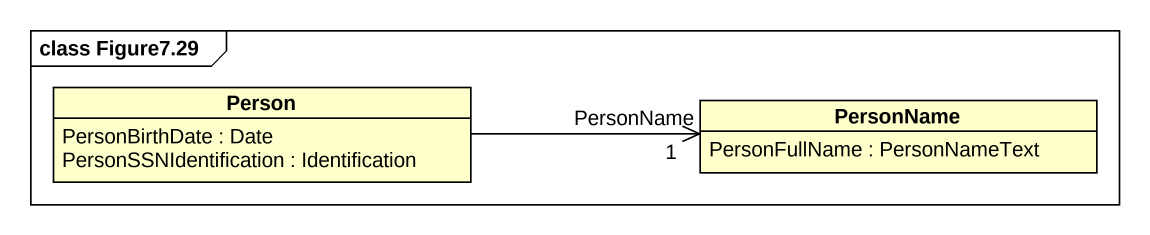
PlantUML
@startuml
mainframe class Figure7.29
hide circle
hide empty members
class "Person" as Person_ {
  PersonBirthDate : Date
  PersonSSNIdentification : Identification
}
class PersonName {
  PersonFullName : PersonNameText
}
Person_ -right-> "PersonName\n1" PersonName
@enduml
